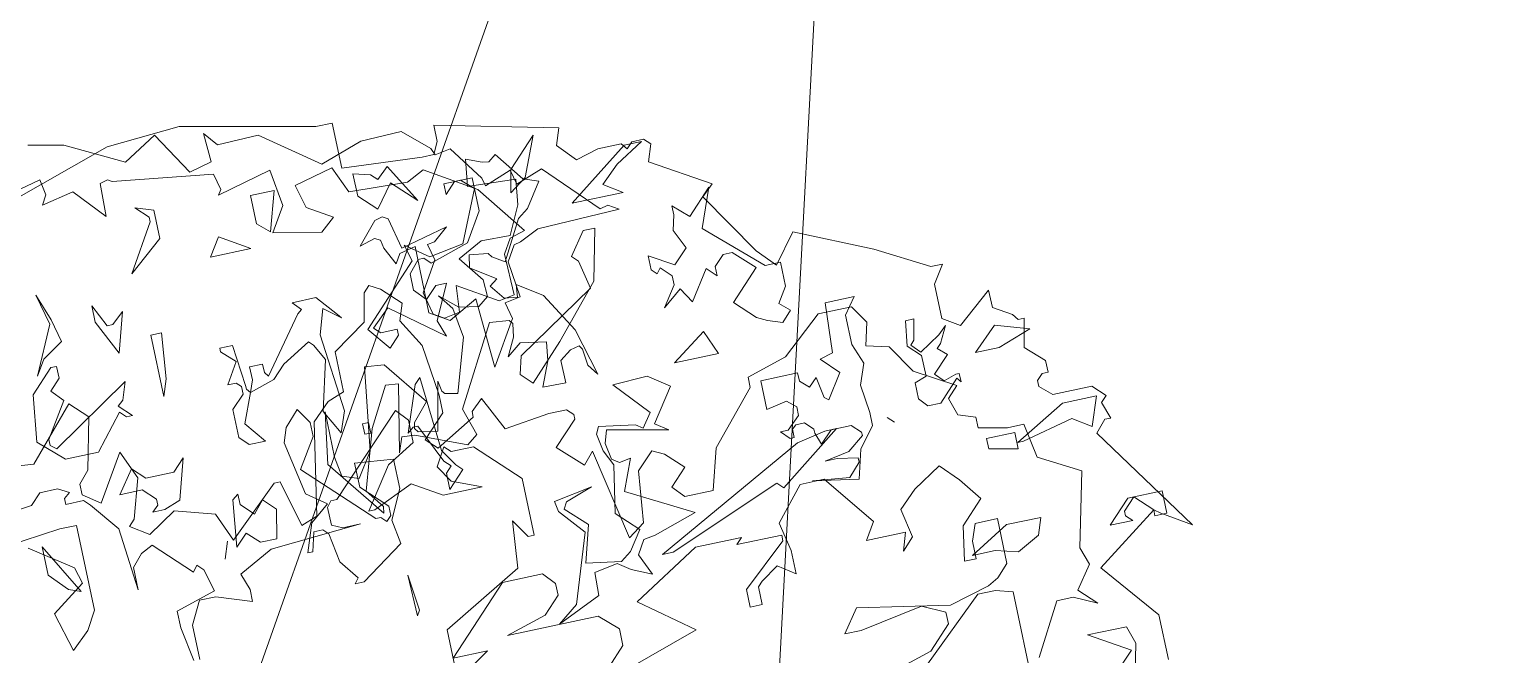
# Model space of a CAD drawing. Header units: millimetres. Extents: x 348 to 2201, y 118 to 1049.
# Drawn here: x 869.353 to 869.944, y 567.979 to 568.233 of the extents above; entities that cross this region are included whole.
import ezdxf

# ---------------------------------------------------------------- set-up
doc = ezdxf.new("R2010")
doc.units = ezdxf.units.MM
for name, color, linetype, lineweight in [('206_MURO_E_MURO_ARRIMO', 7, 'Continuous', 18), ('604_CURVA_INTERM', 7, 'Continuous', 18), ('ARBRE', 251, 'Continuous', 13)]:
    doc.layers.add(name, color=color, linetype=linetype, lineweight=lineweight)

# ---------------------------------------------------------------- blocks, each defined once
blk = doc.blocks.new('WMF26', base_point=(0, 0.0008))
at = {"color": 85}
blk.add_lwpolyline([(7.3226, -12.4461), (6.6606, -12.6568), (6.2095, -12.6857), (5.4018, -12.5119), (5.3005, -12.5119), (5.3005, -12.2345), (4.8123, -12.1983), (4.7398, -12.1983), (4.7028, -12.2715), (4.7028, -12.3728), (3.9684, -12.1983), (4.0046, -12.097), (3.9033, -11.9875), (3.7642, -12.0245), (3.6193, -12.0245), (3.5897, -11.9875), (3.5534, -12.0245), (3.481, -12.0245), (3.4448, -11.9875), (3.481, -11.8854), (3.1319, -11.6746), (3.2043, -11.6096), (2.9574, -11.2234), (2.8544, -11.1139), (2.7169, -11.2893), (2.2584, -11.0851), (1.9455, -10.9106), (1.873, -10.9106), (1.9455, -10.8019), (1.9455, -10.5903), (1.8434, -10.5245), (1.6326, -10.699), (1.6326, -10.5903), (1.5231, -10.5245), (1.4943, -10.4882), (1.4581, -10.4882), (1.4943, -10.3145), (1.3848, -10.2116), (1.3848, -10.1391), (1.4219, -10.1391), (1.4581, -10.1029), (1.4581, -10.0667), (1.3848, -10.0008), (1.1452, -10.0008), (1.072, -9.9284), (1.1082, -9.8921), (1.072, -9.7892), (1.1082, -9.7892), (1.1749, -9.7168), (0.7237, -9.0548), (0.8974, -9.1643), (0.9345, -9.1931), (1.3198, -8.9165), (1.0357, -8.5666), (1.0357, -8.2908)], dxfattribs=at)
at = {"color": 63}
for points in [[(7.8429, -10.9106), (7.4938, -10.8744), (7.2098, -11.1872), (7.1085, -11.0851), (7.181, -10.7723), (7.246, -10.699), (7.246, -10.634), (7.1447, -10.5607), (6.9694, -10.8381), (6.8969, -10.6628), (6.9694, -10.4232), (7.0064, -10.387), (6.8969, -10.3145), (6.7224, -10.4232), (6.482, -10.3507), (6.4095, -10.1754), (6.0975, -10.4594), (6.0596, -10.4594), (5.9872, -10.1754), (5.8859, -10.2116), (5.7838, -10.7723), (5.6751, -10.8744), (5.5722, -10.9106), (5.5722, -11.1584), (5.3623, -11.2959), (5.3252, -11.4704), (5.289, -11.5067), (5.2239, -11.4704), (5.1144, -11.3618), (5.1507, -11.2597), (5.0486, -11.0851), (5.0123, -10.7723), (5.0123, -10.6628), (5.1507, -10.5245), (5.0848, -10.4594), (4.8378, -10.5977), (4.8378, -10.634), (4.7654, -10.699), (4.6633, -10.4882), (4.3866, -10.5245), (4.2771, -10.5245), (4.2409, -10.4882), (4.2409, -10.4594), (4.3866, -10.3145), (4.2409, -10.1754), (4.1759, -10.2478), (4.0664, -9.688), (3.9651, -9.7604), (3.9289, -10.0733), (3.826, -10.1754), (3.7535, -10.1391), (3.6514, -10.037), (3.7535, -9.9358), (3.6885, -9.8625), (3.5139, -9.8625), (3.4415, -10.1103), (3.164, -10.4232), (3.164, -10.4882), (2.9162, -10.5607), (2.6692, -10.7723), (2.465, -10.7723), (2.3926, -10.6628), (2.4288, -10.5245), (2.2913, -10.4882), (2.1818, -10.3145), (1.9414, -10.1754), (2.0072, -10.1103), (1.971, -10.0008), (1.8689, -9.9646), (1.8689, -9.8996), (1.6944, -9.8625), (1.5931, -9.8625), (1.5561, -9.6517), (1.3091, -9.5134), (1.4178, -9.0622), (1.3815, -8.9527), (1.4836, -8.8144), (1.3815, -8.7132), (1.5198, -8.7782), (1.6219, -8.7782), (1.7965, -8.4653)], [(1.3091, -8.327), (1.2432, -8.3929), (1.4836, -8.5378), (1.2432, -8.5378), (1.207, -8.4291), (1.2728, -8.1525)], [(1.8689, -8.2908), (1.8689, -8.8869), (1.971, -8.9165), (2.0805, -8.9165), (2.465, -8.5666)], [(2.7787, -8.5378), (2.4288, -8.6407), (2.2913, -8.7782), (2.2913, -8.8506), (2.4288, -8.9165), (2.8149, -8.8506), (2.9162, -8.8506), (2.8149, -8.989), (2.2551, -8.8869), (2.0072, -8.9527), (1.9414, -8.989), (1.8689, -9.0622), (1.8689, -9.3381), (2.0072, -9.3381), (2.0443, -9.2368), (2.0443, -9.1281), (2.1167, -9.1281), (2.0805, -9.3381), (1.9414, -9.4772), (2.0443, -9.6155), (2.1456, -9.7242), (2.3201, -9.6155), (2.4288, -9.5134), (2.3926, -9.3381), (2.465, -9.2656), (2.4288, -9.3751), (2.6692, -9.3751), (2.6041, -9.4772), (2.8437, -9.7892), (2.9903, -9.7892), (3.164, -9.5859), (3.1278, -9.4113), (3.1278, -9.2656), (3.2299, -9.3381), (3.3385, -9.2656), (3.3674, -9.2368), (3.3674, -9.1281), (3.4415, -9.1281), (3.4415, -9.2368), (3.164, -9.4772), (3.164, -9.5134), (3.4415, -9.5134), (3.4044, -9.5496), (3.6885, -9.5496), (4.1026, -9.3018), (3.7897, -9.0622), (4.2409, -8.9165)], [(4.3504, -8.9527), (4.2409, -9.0622), (4.2409, -9.1643), (4.3504, -9.2656), (4.9111, -9.2656), (4.6633, -9.3381), (4.5612, -9.4401), (4.5612, -9.5134), (4.627, -9.5859), (4.874, -9.5859), (5.2602, -9.2006), (5.0486, -9.2006), (5.2602, -9.0622), (5.2602, -9.3751), (4.7654, -9.6517), (4.7365, -9.9358), (4.6633, -9.8255), (4.627, -9.8255), (4.627, -10.1754), (4.874, -10.4232), (5.0123, -10.4232), (5.0486, -10.4594), (5.1144, -10.3507), (5.0486, -10.2478), (4.874, -10.1754), (5.1144, -10.1754), (5.289, -10.284), (5.536, -10.1754), (5.5722, -10.1754), (5.3985, -10.4232), (5.2239, -10.5245), (5.2239, -10.6628), (5.289, -10.736), (5.7476, -10.284), (5.7838, -10.284), (5.8126, -10.2478), (5.8126, -10.1391), (5.7476, -10.1103), (5.6389, -10.1103), (6.1987, -10.0733), (6.4095, -9.9646), (6.3733, -9.8625), (6.3733, -9.7892), (6.5849, -9.8625), (6.6862, -9.8625), (6.7586, -9.7242), (6.7586, -9.5134)], [(6.7948, -9.5134), (6.8311, -9.7242), (6.8311, -9.8255), (6.5849, -9.8996), (6.6211, -10.037), (6.6573, -10.0733), (6.6862, -10.037), (6.8969, -10.2478), (6.9694, -10.2116), (7.0352, -10.1391), (7.0352, -10.0008), (7.0723, -10.387), (7.2098, -10.5607), (7.246, -10.5977), (7.3555, -10.5977), (7.3555, -10.634), (7.3193, -10.6628), (7.3843, -10.699), (7.4938, -10.699), (7.5597, -10.634), (7.8791, -10.5977)], [(7.7696, -10.4232), (7.4205, -10.4594), (7.3193, -10.4594), (7.3193, -9.9358), (7.3843, -9.8255), (7.4938, -9.7242), (7.5597, -9.9646), (7.3555, -10.1103), (7.3843, -10.2116), (7.6321, -10.387)], [(2.9541, -10.037), (2.7787, -10.0733), (2.7062, -10.0733), (3.0916, -9.7892), (3.1278, -9.8255), (3.826, -9.5496), (3.8926, -9.5496), (2.9541, -10.037), (2.9541, -10.037)], [(1.8327, -9.8255), (1.6582, -9.8255), (1.6582, -9.7242), (1.8327, -9.7604), (1.8327, -9.8255), (1.8327, -9.8255)], [(2.3563, -10.037), (2.3926, -10.0733), (2.3563, -10.037), (2.3563, -10.037)], [(6.482, -10.0733), (6.4457, -10.1754), (6.482, -10.0733), (6.482, -10.0733)], [(4.4237, -12.0863), (4.3767, -12.1209), (4.2442, -11.943), (4.1536, -11.9093), (4.2541, -11.7619), (4.3199, -11.7133), (4.4541, -11.4746), (4.5258, -11.5223), (4.5431, -11.5454), (4.6575, -11.5627), (4.6723, -11.4853), (4.5249, -11.3856), (4.5719, -11.3502), (4.5052, -11.2621), (4.4245, -11.2506), (4.4171, -11.328), (4.2689, -11.2276), (4.1256, -10.9863), (4.0474, -10.6957), (4.096, -10.7616), (4.1059, -10.8628), (4.1232, -10.8859), (4.1792, -10.8735), (4.2491, -10.8217), (4.2483, -10.6834), (4.3899, -10.6875), (4.3265, -10.8365), (4.3101, -10.9509), (4.4681, -10.9773), (4.5562, -10.9114), (4.4994, -11.0193), (4.4871, -11.1008), (4.5044, -11.1238), (4.6229, -11.137), (4.8921, -10.6603), (4.8378, -10.4907), (4.9037, -10.4421), (5.2058, -10.5648), (5.284, -10.5722), (5.3178, -10.4816), (5.2379, -10.89), (5.3153, -10.8974), (5.4495, -10.6587), (5.5648, -10.2964), (5.4808, -10.1844), (5.4874, -10.1441), (5.7558, -10.503), (5.7064, -10.8167), (5.7089, -10.5376), (5.6891, -10.4149), (5.5903, -10.3795), (5.4899, -10.5269), (5.4166, -11.0324), (5.298, -11.0193), (5.0955, -10.7492), (5.191, -10.6414), (5.2001, -10.6051), (5.182, -10.5821), (5.065, -10.5607), (5.0008, -10.8554), (4.9901, -10.792), (4.9761, -10.7731), (4.8996, -10.7574), (4.7942, -11.0827), (4.8213, -11.2663), (4.8905, -11.3593), (4.7843, -11.2654), (4.6657, -11.244), (4.6007, -11.2926), (4.6065, -11.3972), (4.7209, -11.5511), (4.5686, -11.6293), (4.3907, -11.6244), (4.3076, -11.7948), (4.2854, -11.9496), (4.5818, -11.9677), (4.5579, -12.1307), (4.464, -12.092), (4.4237, -12.0863), (4.4237, -12.0863)], [(5.4635, -10.634), (5.4998, -10.634), (5.4998, -10.699), (5.4635, -10.699), (5.4635, -10.634), (5.4635, -10.634)]]:
    blk.add_lwpolyline(points, dxfattribs=at)
at = {"color": 106}
for points in [[(0.9345, -9.1931), (1.0357, -9.2944), (1.1082, -9.222), (1.1082, -9.1931), (1.072, -9.1569), (1.2111, -9.1569), (1.072, -9.2944), (0.8612, -9.2944), (0.8612, -9.1569), (0.9345, -9.1569), (0.9345, -9.1931), (0.9345, -9.1931)], [(2.0624, -9.1528), (1.822, -9.2911), (1.6112, -9.2911), (1.6475, -9.1899), (1.7858, -9.1166), (1.9233, -9.1528), (2.0624, -9.1528), (2.0624, -9.1528)], [(3.6333, -10.5327), (3.7749, -10.331), (3.6992, -10.2775), (4.0672, -10.3548), (4.0911, -10.2758), (4.0738, -10.1754), (4.0318, -10.1457), (3.9602, -10.1589), (4.0375, -9.9679), (3.6465, -9.7547), (3.9124, -9.6723), (3.984, -9.66), (4.0359, -9.5768), (3.9766, -9.4459), (4.0968, -9.5002), (4.1726, -9.5538), (4.3158, -9.5282), (4.3216, -9.3866), (4.5883, -9.2672), (4.464, -9.3619), (4.3224, -9.7777), (4.4525, -9.9333), (4.464, -9.9975), (4.2269, -10.0387), (4.394, -9.9802), (4.4171, -9.9399), (4.2928, -9.8197), (4.357, -9.5949), (4.1438, -9.5587), (4.0779, -9.6065), (3.9956, -9.7242), (4.1207, -9.8502), (4.0672, -10.14), (4.1133, -10.2355), (4.1314, -10.3433), (4.1092, -10.3845), (3.8893, -10.3483), (3.8474, -10.3186), (3.7873, -10.4026), (3.9725, -10.6142), (3.7593, -10.6216), (3.6333, -10.5327), (3.6333, -10.5327)], [(5.4174, -9.4953), (5.424, -9.7472), (5.3985, -9.5266), (5.4174, -9.4953), (5.4174, -9.4953)], [(1.6162, -9.7629), (1.6524, -9.7629), (1.3395, -9.9382), (1.1279, -9.9382), (1.1938, -9.7629), (1.3033, -9.8353), (1.6162, -9.7629), (1.6162, -9.7629)], [(2.6881, -9.7678), (2.6149, -9.846), (2.6149, -9.8724), (2.74, -9.8946), (2.8141, -9.8946), (2.6618, -9.921), (2.5622, -9.9992), (2.5622, -10.0206), (2.6149, -10.0725), (2.74, -10.0725), (2.8141, -9.9992), (2.8404, -10.0725), (2.8404, -10.0988), (2.8874, -10.1465), (2.9409, -10.1465), (2.9672, -10.1251), (2.9672, -10.0725), (2.9928, -10.0725), (3.0405, -10.1251), (2.9928, -10.1251), (2.9137, -10.1984), (2.9137, -10.2511), (2.9672, -10.298), (3.0932, -10.2725), (3.0932, -10.4512), (2.866, -10.4512), (2.866, -10.3993), (2.8141, -10.3516), (2.7614, -10.3993), (2.74, -10.2725), (2.7145, -10.2511), (2.6149, -10.3993), (2.7145, -10.5039), (2.6354, -10.5245), (2.6149, -10.8299), (2.4354, -10.8299), (2.5095, -10.7303), (2.5095, -10.5508), (2.4617, -10.4248), (2.5095, -10.298), (2.4889, -10.1251), (2.4889, -10.0461), (2.5885, -9.921), (2.6354, -9.7464), (2.9137, -9.7942), (2.6881, -9.7678), (2.6881, -9.7678)], [(5.7212, -9.795), (5.8077, -9.9127), (5.8381, -10.0922), (5.8694, -10.1227), (5.9246, -10.1227), (5.9559, -10.0058), (5.9863, -10.0058), (5.9246, -10.1787), (5.8077, -10.2709), (5.9246, -10.3581), (5.9863, -10.6858), (5.9559, -10.7731), (5.8694, -10.8653), (5.8077, -10.7731), (5.8077, -10.6858), (5.9246, -10.5063), (5.5409, -10.1227), (5.5105, -10.1227), (5.4792, -10.0922), (5.4487, -10.1227), (5.4487, -10.1787), (5.5969, -10.3277), (5.5969, -10.4759), (5.3623, -10.4512), (5.3623, -10.2709), (5.4487, -10.0922), (5.424, -9.944), (5.6899, -9.7637), (5.7459, -9.7637), (5.7212, -9.795), (5.7212, -9.795)], [(2.1843, -10.1441), (2.1843, -10.2437), (2.111, -10.27), (2.111, -10.3968), (2.1843, -10.4709), (2.1629, -10.6224), (2.111, -10.6224), (2.1373, -10.4965), (2.1629, -10.4709), (2.111, -10.4182), (1.9842, -10.4965), (1.9315, -10.5442), (1.9842, -10.4446), (2.0105, -10.4182), (1.9578, -10.3705), (2.0583, -10.27), (2.0105, -10.2182), (1.9315, -10.2437), (1.9109, -10.2437), (1.9109, -10.1918), (1.9315, -10.2182), (2.0583, -10.0922), (2.1373, -10.0922), (2.1843, -10.1441), (2.1843, -10.1441)], [(7.5482, -10.2009), (7.5482, -10.3763), (7.3736, -10.0626), (7.4469, -10.0914), (7.5482, -10.2009), (7.5482, -10.2009)], [(5.0305, -10.3392), (5.0667, -10.3763), (5.1762, -10.6158), (5.2058, -10.6158), (5.2421, -10.5862), (5.1391, -10.8637), (5.1029, -10.8999), (5.0667, -10.4413), (5.0016, -10.3392), (4.9654, -10.3022), (5.0667, -10.2009), (5.0667, -10.3022), (5.0305, -10.3392), (5.0305, -10.3392)], [(6.3255, -10.2009), (6.3988, -10.1284), (6.3618, -10.4125), (6.3255, -10.4413), (6.3255, -10.3763), (6.2531, -10.3022), (6.188, -10.3763), (6.1156, -10.3022), (6.1518, -10.1284), (6.2531, -10.1284), (6.3255, -10.2009), (6.3255, -10.2009)], [(1.6425, -10.4833), (1.4383, -10.4182), (1.6425, -10.3458), (1.7882, -10.3458), (1.6425, -10.4833), (1.6425, -10.4833)], [(6.8129, -10.4775), (6.8129, -10.5137), (6.8862, -10.5862), (7.0245, -10.5862), (6.9224, -10.7245), (6.85, -10.6521), (6.6754, -10.6521), (6.603, -10.7245), (6.6754, -10.4775), (6.7767, -10.4413), (6.85, -10.4413), (6.8129, -10.4775), (6.8129, -10.4775)], [(3.3698, -10.8143), (3.3081, -10.6652), (3.5806, -10.6652), (3.3698, -10.8143), (3.3698, -10.8143)], [(4.478, -10.8999), (3.9832, -11.2127), (4.0194, -11.3873), (4.0557, -11.4235), (3.9544, -11.561), (3.8811, -11.561), (3.9544, -11.249), (4.2302, -10.9361), (4.4418, -10.7245), (4.5068, -10.7904), (4.478, -10.8999), (4.478, -10.8999)], [(5.6381, -11.1246), (5.6908, -11.2251), (5.7171, -11.2514), (5.89, -11.151), (5.969, -11.072), (6.1222, -11.0242), (6.1955, -10.8464), (6.0958, -10.7196), (6.1955, -10.7196), (6.2481, -10.7731), (6.2481, -10.946), (6.1691, -11.0242), (6.1691, -11.072), (6.1955, -11.0983), (6.2481, -11.0983), (6.1691, -11.2251), (6.2481, -11.3033), (6.2481, -11.3247), (6.1691, -11.3247), (6.1428, -11.072), (6.1428, -11.0505), (6.1222, -11.0242), (6.0958, -11.0983), (6.0958, -11.1773), (6.016, -11.1773), (6.016, -11.1246), (5.9954, -11.0983), (5.7435, -11.4293), (5.7171, -11.4507), (5.764, -11.5026), (5.6167, -11.5026), (5.5113, -11.3766), (5.4907, -11.3511), (5.5903, -11.4293), (5.6381, -11.277), (5.5903, -10.7986), (5.6381, -10.6718), (5.7171, -10.82), (5.6381, -11.1246), (5.6381, -11.1246)], [(3.0389, -10.8291), (3.1566, -10.9468), (2.9771, -11.1255), (3.1006, -11.244), (3.1566, -11.244), (3.2183, -11.1823), (3.2183, -11.1255), (3.2735, -11.1823), (3.3978, -11.002), (3.4538, -11.095), (3.5707, -11.002), (3.4843, -11.1255), (3.4843, -11.1823), (3.546, -11.244), (3.5707, -11.2127), (3.602, -11.244), (3.602, -11.3297), (3.4538, -11.244), (3.3665, -11.3297), (3.4225, -11.4474), (3.3978, -11.5396), (3.3978, -11.5964), (3.3048, -11.5091), (3.1566, -11.6582), (3.2488, -11.4227), (2.9211, -11.1255), (2.8281, -11.1255), (2.8281, -10.9773), (2.8898, -10.8851), (2.8281, -10.8291), (2.8898, -10.7673), (2.9771, -10.7986), (3.0389, -10.8291), (3.0389, -10.8291)], [(3.714, -11.6417), (4.2187, -11.6285), (4.3381, -11.5742), (4.3784, -11.5643), (4.436, -11.4713), (4.4097, -11.2506), (4.506, -11.2333), (4.4821, -11.1321), (4.6468, -10.867), (4.6731, -11.2934), (4.8526, -11.1987), (4.9695, -11.2712), (4.9654, -11.6796), (5.0659, -11.6565), (5.1004, -11.6005), (5.1523, -11.7092), (5.1638, -11.7594), (5.1959, -11.7784), (5.2898, -11.7512), (5.1721, -11.8846), (5.1227, -11.8961), (5.0914, -11.8772), (5.0469, -11.687), (4.7563, -11.7553), (4.8452, -11.682), (4.8913, -11.6763), (4.8674, -11.5766), (4.9778, -11.3963), (4.9448, -11.2564), (4.8831, -11.2185), (4.7876, -11.2358), (4.7728, -11.3972), (4.5373, -11.2523), (4.441, -11.2696), (4.4476, -11.5215), (4.394, -11.6088), (4.3002, -11.6359), (4.5241, -11.9364), (4.8213, -12.1209), (4.9308, -12.069), (5.289, -12.0846), (5.359, -12.2477), (5.5986, -12.1908), (5.5599, -12.0468), (5.4117, -11.9546), (5.4998, -11.8813), (5.7887, -11.9397), (5.6965, -12.0888), (5.7286, -12.3135), (6.0629, -12.2295), (6.0431, -12.26), (6.067, -12.3604), (6.6746, -12.4452), (6.6993, -12.4601), (6.7487, -12.4485), (6.7545, -12.246), (6.92, -12.4345), (7.1167, -12.3926), (7.0822, -12.4494), (7.0995, -12.5457), (7.5803, -12.4321)], [(7.1258, -12.7663), (6.9134, -12.7211), (6.5709, -12.5432), (6.3667, -12.6651), (6.2045, -12.4016), (6.0637, -12.4362), (6.0736, -12.6132), (6.0061, -12.5284), (5.7542, -12.535), (5.4141, -12.2822), (5.1548, -12.3695), (4.9028, -12.3761), (4.7489, -12.2386), (4.7324, -12.1941), (4.6361, -12.2114), (4.4862, -11.999), (4.4739, -11.9488), (4.3092, -12.0097), (4.2878, -11.9183), (4.1215, -11.9784), (3.826, -11.668), (3.7757, -11.6804), (3.714, -11.6417), (3.714, -11.6417)], [(7.4469, -11.0012), (7.4098, -11.2852), (7.2715, -11.4235), (7.2353, -11.4235), (7.2353, -11.3511), (7.3003, -11.2852), (7.2353, -11.2127), (7.3736, -11.0012), (7.3736, -10.9649), (7.3374, -10.9361), (6.85, -11.249), (6.8862, -11.1395), (6.9224, -11.1107), (6.85, -11.0374), (6.8862, -11.0374), (6.9224, -11.0736), (7.097, -10.8637), (7.3003, -10.8637), (7.4469, -11.0012), (7.4469, -11.0012)], [(5.3145, -11.249), (5.2783, -11.2127), (5.1762, -11.2127), (5.1762, -11.1765), (5.2421, -11.1107), (5.3507, -11.249), (5.0016, -11.5989), (5.0305, -11.7001), (4.893, -11.5989), (4.6814, -11.6351), (4.5431, -11.9471), (4.6155, -12.013), (4.6517, -12.013), (4.7176, -11.9471), (4.7176, -12.013), (4.5431, -12.013), (4.5431, -11.8088), (4.6517, -11.6351), (4.893, -11.561), (4.9292, -11.5989), (4.9654, -11.5989), (5.0305, -11.5248), (5.0305, -11.4235), (4.9654, -11.3511), (4.893, -11.4235), (4.8271, -11.4235), (4.9292, -11.2127), (4.893, -11.1107), (5.2058, -11.3511), (5.3145, -11.249), (5.3145, -11.249)], [(6.5734, -11.4886), (6.603, -11.2127), (6.6392, -11.1107), (6.6392, -11.4886), (6.5734, -11.4886), (6.5734, -11.4886)], [(6.9513, -11.7364), (6.8862, -11.5989), (6.85, -11.5989), (6.7767, -11.6639), (6.85, -11.4235), (6.9513, -11.6351), (6.9513, -11.7364), (6.9513, -11.7364)], [(7.1752, -11.5651), (7.3028, -11.482), (7.3604, -11.3889), (7.223, -11.6812), (7.2682, -11.8706), (7.2081, -11.7059), (7.1752, -11.5651), (7.1752, -11.5651)], [(3.6045, -12.013), (3.4958, -12.013), (3.6695, -11.9109), (3.779, -11.8088), (3.6695, -11.7364), (3.9832, -11.7364), (3.6045, -12.013), (3.6045, -12.013)], [(4.1281, -12.1875), (4.2302, -11.9471), (4.3323, -11.8747), (4.3035, -12.013), (4.1281, -12.1875), (4.1281, -12.1875)], [(6.1156, -11.9834), (5.9402, -11.8747), (6.188, -11.8747), (6.1156, -11.9834), (6.1156, -11.9834)], [(6.5001, -12.1875), (6.5734, -12.26), (6.4639, -12.2238), (6.4639, -12.0492), (6.6754, -11.8747), (6.5001, -12.1587), (6.5001, -12.1875), (6.5001, -12.1875)], [(5.1391, -11.9471), (5.2421, -12.0492), (5.2421, -12.1875), (5.1391, -12.1587), (5.1029, -12.1225), (5.0305, -12.1875), (4.893, -11.9471), (5.0305, -12.0863), (5.1391, -11.9471), (5.1391, -11.9471)], [(5.8744, -12.1875), (5.7295, -12.1875), (5.8019, -11.9471), (5.8744, -12.013), (5.8744, -12.1875), (5.8744, -12.1875)]]:
    blk.add_lwpolyline(points, dxfattribs=at)
blk = doc.blocks.new('T2_02')
at = {"xscale": 0.3499999999999943, "yscale": 0.3499999999999943, "zscale": 0.3499999999999943}
blk.add_blockref('WMF26', (-2.2399, 1.997), dxfattribs=at)

msp = doc.modelspace()

# ---------------------------------------------------------------- linework, layer by layer
at = {"layer": '206_MURO_E_MURO_ARRIMO'}
msp.add_lwpolyline([(864.69817, 531.55395), (866.85413, 545.68644), (869.36854, 562.56277), (870.53639, 584.45553), (870.70238, 586.29974), (871.8721, 590.04583), (878.65009, 608.0635), (879.24034, 608.83336), (880.26256, 609.62878), (881.48436, 610.282), (882.42028, 610.59951), (883.44051, 610.73771), (896.75977, 610.03476)], dxfattribs=at)
at = {"layer": '604_CURVA_INTERM', "elevation": 726, "flags": 128}
msp.add_lwpolyline([(848.99155, 567.95019), (850.05278, 568.09799), (851.54822, 568.0526), (852.8437, 567.97233), (854.1692, 567.85471), (856.69316, 567.3827), (860.61103, 566.69288), (861.63966, 566.55808), (862.81565, 566.48828), (864.02748, 566.43942), (865.12732, 566.37346), (866.21305, 566.3647), (867.22845, 566.41806), (868.3533, 566.64528), (868.67701, 566.90378), (869.37696, 567.77741), (869.71814, 568.74341), (869.86833, 569.78494), (869.91272, 570.95262), (870.00659, 572.11101), (870.34807, 574.41218)], dxfattribs=at)

# ---------------------------------------------------------------- block references
at = {"layer": 'ARBRE', "xscale": 0.1918409178794671, "yscale": 0.1918409178794671, "zscale": 0.1918409178794671, "rotation": 192.0494678726684}
msp.add_blockref('T2_02', (869.49908, 567.73238, 726), dxfattribs=at)

doc.saveas('drawing.dxf')
